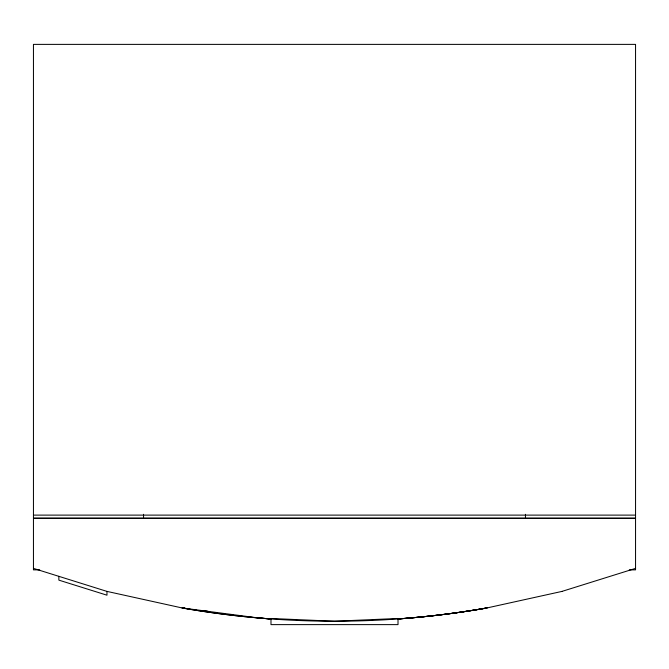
<?xml version="1.0" encoding="UTF-8"?>
<svg xmlns="http://www.w3.org/2000/svg" width="669" height="669" viewBox="0 0 669 669"><rect width="100%" height="100%" fill="white"/><g stroke="black" fill="none" stroke-linecap="round" stroke-linejoin="round"><path stroke-width="1" d="M562.027 591.379L635.55 568.382M33.45 568.382L106.973 591.396L181.985 607.929A881.382 881.382 0 0 0 487.015 607.937A880.864 880.864 0 0 1 397.603 618.967A881.09 881.09 0 0 0 487.015 607.937L562.027 591.396M33.45 515.113L635.55 515.113M39.722 569.863L33.45 569.863L33.45 44.38L635.55 44.38L635.55 569.863L629.278 569.863M257.991 617.905L181.985 607.937A881.09 881.09 0 0 0 271.397 618.976A881.157 881.157 0 0 1 257.991 617.913A880.864 880.864 0 0 0 271.397 618.976M204.02 610.479L207.9 611.332M183.632 607.636L185.455 608.389M525.458 514.302L525.458 518.458M143.542 514.302L143.542 518.458M106.973 591.379L106.973 595.193L58.855 580.132L58.855 576.318M487.015 607.929A881.157 881.157 0 0 1 397.603 618.967M398.013 618.474L334.5 621.233L270.987 618.474L270.987 624.62L398.013 624.62L398.013 618.474M635.55 518.232L33.45 518.232L635.55 518.266"/></g></svg>
